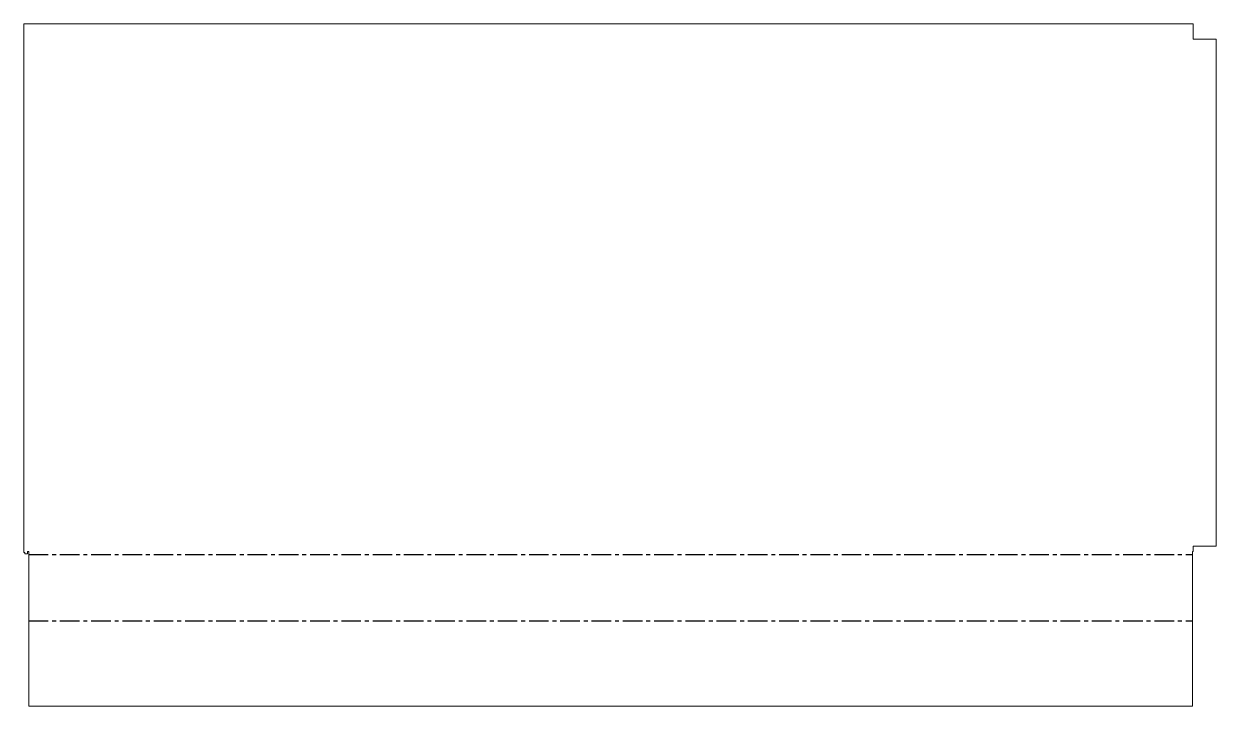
# Model space of a CAD drawing. Header units: millimetres. Extents: x -533 to 242, y -198 to 246.
import ezdxf

# ---------------------------------------------------------------- set-up
doc = ezdxf.new("R2010")
doc.units = ezdxf.units.MM
doc.linetypes.add('CENTERX2', pattern=[20.32, 12.7, -2.54, 2.54, -2.54])

msp = doc.modelspace()

# ---------------------------------------------------------------- linework, layer by layer
at = {"color": 7, "linetype": 'Continuous', "lineweight": 15}
for p, q in [((-532.54, -97.87), (-532.54, 245.96)), ((227.2, 245.96), (-532.54, 245.96)), ((227.2, 235.96), (227.2, 245.96)), ((242.2, 235.96), (227.2, 235.96)), ((242.2, -93.74), (242.2, 235.96)), ((-531.9, -97.87), (-532.54, -97.87)), ((-531.9, -98.74), (-531.9, -97.87)), ((-531.9, -98.74), (-530.27, -98.74)), ((-529.4, -97.13), (-530.27, -97.13)), ((-530.27, -97.13), (-530.27, -98.74)), ((-529.4, -97.13), (-529.4, -197.83)), ((227.2, -97.13), (226.9, -97.13)), ((226.9, -197.83), (226.9, -97.13)), ((227.2, -93.74), (242.2, -93.74)), ((227.2, -97.13), (227.2, -93.74)), ((226.9, -197.83), (-529.4, -197.83))]:
    msp.add_line(p, q, dxfattribs=at)
at = {"color": 7, "linetype": 'CENTERX2'}
for p, q in [((-529.4, -99.26), (226.9, -99.26)), ((-529.4, -142.31), (226.9, -142.31))]:
    msp.add_line(p, q, dxfattribs=at)

doc.saveas('drawing.dxf')
